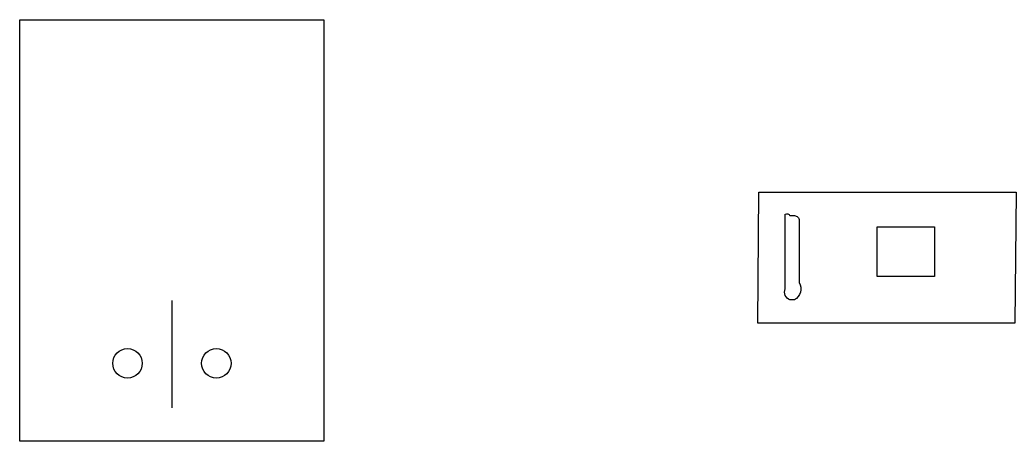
# Model space of a CAD drawing. Header units: inches. Extents: x -4 to 209, y 2 to 92.
import ezdxf

# ---------------------------------------------------------------- set-up
doc = ezdxf.new("R2010")
doc.units = ezdxf.units.IN
doc.header["$MEASUREMENT"] = 0

msp = doc.modelspace()

# ---------------------------------------------------------------- linework, layer by layer
msp.add_line((28.32, 32.14), (28.32, 9.18))
for points in [[(-4.18, 92.11), (60.82, 92.11), (60.82, 2.11), (-4.18, 2.11)], [(153.82, 55.28), (208.82, 55.32), (208.57, 27.33), (153.57, 27.27)], [(179.13, 47.9), (191.35, 47.9), (191.35, 37.3), (179.13, 37.3)]]:
    msp.add_lwpolyline(points, close=True)
msp.add_lwpolyline([(159.45, 50.62, -0.414214), (160.45, 50.28), (161.45, 50.28, -0.414214), (162.45, 49.28), (162.45, 35.96, -0.414214), (161.45, 32.28), (160.45, 32.28, -0.414214), (159.45, 34.62)], format="xyb", close=True)
for centre in [(18.82, 18.72), (37.82, 18.72)]:
    msp.add_circle(centre, 3.15)

doc.saveas('drawing.dxf')
